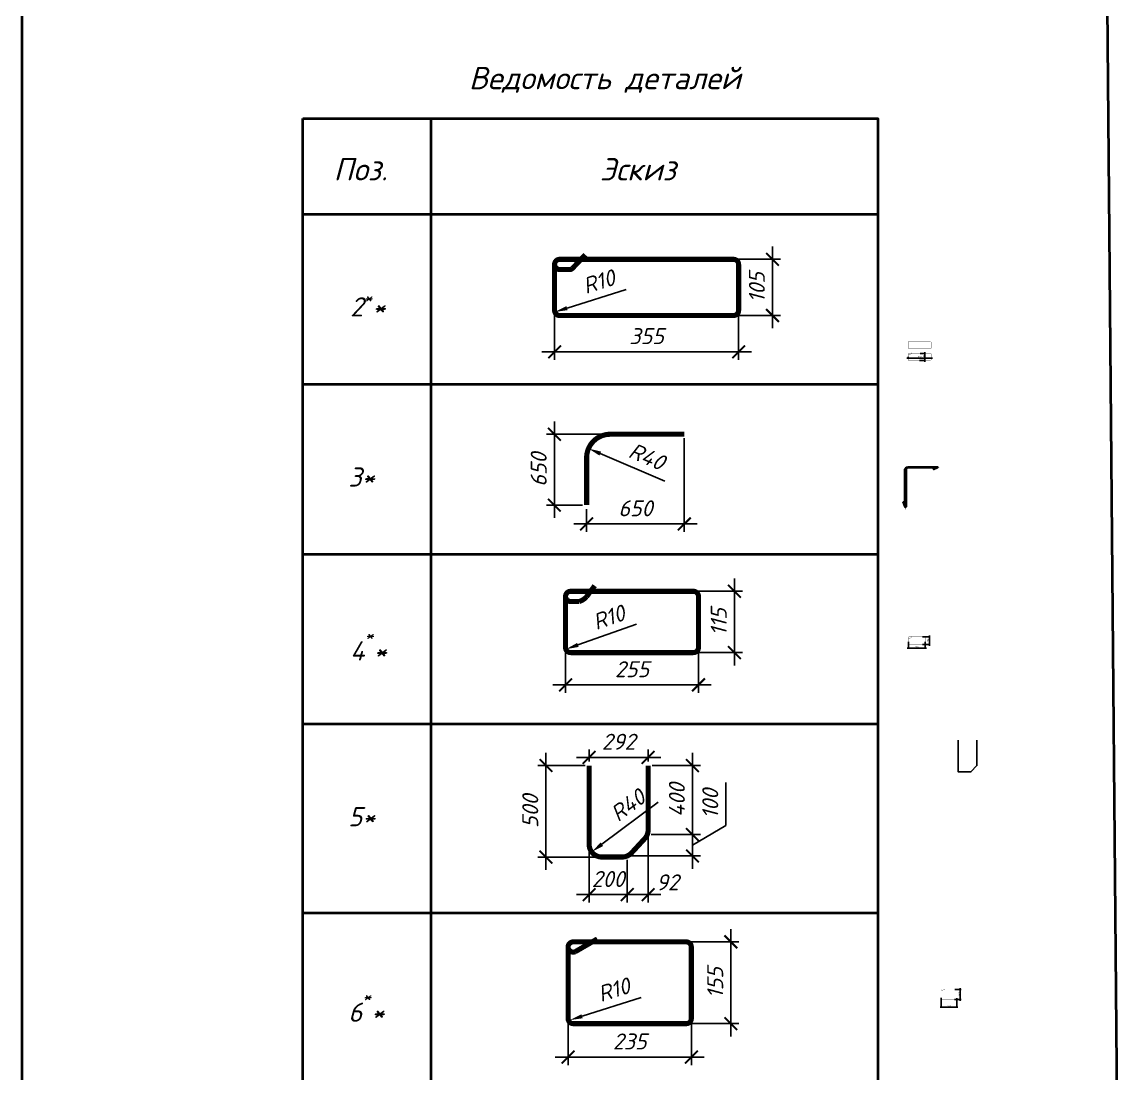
# Model space of a CAD drawing. Header units: millimetres. Extents: x -1807136 to 69844, y 23614 to 410608.
# Drawn here: x -23561 to -6285, y 55118 to 71586 of the extents above; entities that cross this region are included whole.
import ezdxf

# ---------------------------------------------------------------- set-up
doc = ezdxf.new("R2010")
doc.units = ezdxf.units.MM
doc.header["$PDMODE"] = 3
doc.layers.get('0').update_dxf_attribs({"lineweight": 5})
doc.layers.get('Defpoints').update_dxf_attribs({"lineweight": 0})
for name, color, linetype, lineweight in [('#Dimensions', 7, 'Continuous', 9), ('#Арматура', 152, 'Continuous', 30), ('k_ Каркасы', 66, 'Continuous', 0), ('k_ Размеры', 7, 'Continuous', 15), ('k_ Рамка', 252, 'Continuous', 40), ('Штриховка', 7, 'Continuous', 25)]:
    doc.layers.add(name, color=color, linetype=linetype, lineweight=lineweight)
doc.layers.add('#Арматура вид_2', color=7, linetype='Continuous', lineweight=35, true_color=0x616161)
doc.styles.add('STEP PR', font='isocpeui.ttf')
doc.dimstyles.new('SPDS', dxfattribs={"dimscale": 10, "dimtxt": 2.5, "dimasz": 2, "dimexe": 1.25, "dimexo": 0.625, "dimtad": 1, "dimdec": 0, "dimrnd": 0.001, "dimtxsty": 'STEP PR', "dimblk": 'ARCHTICK', "dimcen": 2.5, "dimdle": 2, "dimclrd": 256, "dimclre": 256, "dimclrt": 7, "dimadec": 0, "dimazin": 2, "dimtfac": 0.75, "dimtdec": 0, "dimtmove": 1, "dimatfit": 3, "dimfxl": 1, "dimtolj": 1, "dimarcsym": 1})

# ---------------------------------------------------------------- blocks, each defined once
blk = doc.blocks.new('_ArchTick')
at = {"color": 0, "linetype": 'ByBlock', "const_width": 0.15}
blk.add_lwpolyline([(-0.5, -0.5), (0.5, 0.5)], dxfattribs=at)
blk = doc.blocks.new('*D273')
at = {"layer": '#Dimensions', "lineweight": -2, "transparency": 16777216}
for p, q in [((-13196, 65070), (-13196, 63603)), ((-14725, 63960), (-14725, 63603)), ((-14925, 63728), (-12996, 63728))]:
    blk.add_line(p, q, dxfattribs=at)
at = {"layer": 'Defpoints', "color": 0, "lineweight": 40, "transparency": 16777216}
for p in [(-13196, 65133), (-14725, 64023), (-13196, 63728)]:
    blk.add_point(p, dxfattribs=at)
at = {"layer": '#Dimensions', "lineweight": -2, "transparency": 16777216, "xscale": 200, "yscale": 200, "zscale": 200, "rotation": 180}
blk.add_blockref('_ArchTick', (-14725, 63728), dxfattribs=at)
at = {"layer": '#Dimensions', "lineweight": -2, "transparency": 16777216, "xscale": 200, "yscale": 200, "zscale": 200}
blk.add_blockref('_ArchTick', (-13196, 63728), dxfattribs=at)
at = {"layer": '#Dimensions', "transparency": 16777216, "insert": (-13961, 63973), "char_height": 250, "attachment_point": 5, "style": 'STEP PR'}
blk.add_mtext('\\A1;650', dxfattribs=at)
blk = doc.blocks.new('*D266')
at = {"layer": '#Dimensions', "lineweight": -2, "transparency": 16777216}
for p, q in [((-15230, 65333), (-15230, 63823)), ((-14466, 65133), (-15355, 65133)), ((-14788, 64023), (-15355, 64023))]:
    blk.add_line(p, q, dxfattribs=at)
at = {"layer": 'Defpoints', "color": 0, "lineweight": 40, "transparency": 16777216}
for p in [(-14404, 65133), (-15230, 64023), (-14725, 64023)]:
    blk.add_point(p, dxfattribs=at)
at = {"layer": '#Dimensions', "lineweight": -2, "transparency": 16777216, "xscale": 200, "yscale": 200, "zscale": 200}
for p, rotation in [((-15230, 65133), 90), ((-15230, 64023), 270)]:
    blk.add_blockref('_ArchTick', p, dxfattribs=dict(at, rotation=rotation))
at = {"layer": '#Dimensions', "transparency": 16777216, "insert": (-15475, 64578), "char_height": 250, "attachment_point": 5, "rotation": 90, "style": 'STEP PR'}
blk.add_mtext('\\A1;650', dxfattribs=at)
blk = doc.blocks.new('*D267')
at = {"layer": '#Dimensions', "lineweight": -2, "transparency": 16777216}
blk.add_line((-13500, 64397), (-14512, 64831), dxfattribs=at)
at = {"layer": '#Dimensions', "lineweight": 40, "transparency": 16777216}
blk.add_solid([(-14498, 64861), (-14525, 64800), (-14695, 64909)], dxfattribs=at)
at = {"layer": 'Defpoints', "color": 0, "lineweight": 40, "transparency": 16777216}
for p in [(-14695, 64909), (-14356, 64764)]:
    blk.add_point(p, dxfattribs=at)
at = {"layer": '#Dimensions', "transparency": 16777216, "insert": (-13782, 64785), "char_height": 250, "attachment_point": 5, "rotation": 336.8218, "style": 'STEP PR'}
blk.add_mtext('\\A1;R40', dxfattribs=at)
blk = doc.blocks.new('*D274')
at = {"layer": 'Defpoints', "color": 0, "transparency": 16777216}
for p in [(-9694, 66352), (-9334, 66343), (-9334, 66324)]:
    blk.add_point(p, dxfattribs=at)
at = {"layer": 'k_ Размеры', "lineweight": -2, "transparency": 16777216}
for p, q in [((-9694, 66346), (-9694, 66311)), ((-9714, 66324), (-9314, 66324)), ((-9334, 66337), (-9334, 66311))]:
    blk.add_line(p, q, dxfattribs=at)
at = {"layer": 'k_ Размеры', "lineweight": -2, "transparency": 16777216, "xscale": 20, "yscale": 20, "zscale": 20, "rotation": 180}
blk.add_blockref('_ArchTick', (-9694, 66324), dxfattribs=at)
at = {"layer": 'k_ Размеры', "lineweight": -2, "transparency": 16777216, "xscale": 20, "yscale": 20, "zscale": 20}
blk.add_blockref('_ArchTick', (-9334, 66324), dxfattribs=at)
at = {"layer": 'k_ Размеры', "color": 7, "transparency": 16777216, "insert": (-9514, 66343), "char_height": 25, "attachment_point": 5, "style": 'STEP PR'}
blk.add_mtext('\\A1;360', dxfattribs=at)
blk = doc.blocks.new('*D275')
at = {"layer": 'Defpoints', "color": 0, "transparency": 16777216}
for p in [(-9514, 66398), (-9523, 66288), (-9431, 66288)]:
    blk.add_point(p, dxfattribs=at)
at = {"layer": 'k_ Размеры', "lineweight": -2, "transparency": 16777216}
for p, q in [((-9507, 66398), (-9419, 66398)), ((-9431, 66418), (-9431, 66268)), ((-9517, 66288), (-9419, 66288))]:
    blk.add_line(p, q, dxfattribs=at)
at = {"layer": 'k_ Размеры', "lineweight": -2, "transparency": 16777216, "xscale": 20, "yscale": 20, "zscale": 20}
for p, rotation in [((-9431, 66398), 90), ((-9431, 66288), 270)]:
    blk.add_blockref('_ArchTick', p, dxfattribs=dict(at, rotation=rotation))
at = {"layer": 'k_ Размеры', "color": 7, "transparency": 16777216, "insert": (-9450, 66343), "char_height": 25, "attachment_point": 5, "rotation": 90, "style": 'STEP PR'}
blk.add_mtext('\\A1;110', dxfattribs=at)
blk = doc.blocks.new('*D276')
at = {"layer": '#Dimensions', "lineweight": -2, "transparency": 16777216}
for p, q in [((-11816, 68072), (-11816, 66792)), ((-12489, 67872), (-11691, 67872)), ((-12489, 66992), (-11691, 66992))]:
    blk.add_line(p, q, dxfattribs=at)
at = {"layer": 'Defpoints', "color": 0, "lineweight": 40, "transparency": 16777216}
for p in [(-12551, 67872), (-12551, 66992), (-11816, 66992)]:
    blk.add_point(p, dxfattribs=at)
at = {"layer": '#Dimensions', "lineweight": -2, "transparency": 16777216, "xscale": 200, "yscale": 200, "zscale": 200}
for p, rotation in [((-11816, 67872), 90), ((-11816, 66992), 270)]:
    blk.add_blockref('_ArchTick', p, dxfattribs=dict(at, rotation=rotation))
at = {"layer": '#Dimensions', "transparency": 16777216, "insert": (-12061, 67432), "char_height": 250, "attachment_point": 5, "rotation": 90, "style": 'STEP PR'}
blk.add_mtext('\\A1;105', dxfattribs=at)
blk = doc.blocks.new('*D277')
at = {"layer": '#Dimensions', "lineweight": -2, "transparency": 16777216}
for p, q in [((-15226, 67206), (-15226, 66299)), ((-12346, 67206), (-12346, 66299)), ((-15426, 66424), (-12146, 66424))]:
    blk.add_line(p, q, dxfattribs=at)
at = {"layer": 'Defpoints', "color": 0, "lineweight": 40, "transparency": 16777216}
for p in [(-15226, 67269), (-12346, 67269), (-12346, 66424)]:
    blk.add_point(p, dxfattribs=at)
at = {"layer": '#Dimensions', "lineweight": -2, "transparency": 16777216, "xscale": 200, "yscale": 200, "zscale": 200, "rotation": 180}
blk.add_blockref('_ArchTick', (-15226, 66424), dxfattribs=at)
at = {"layer": '#Dimensions', "lineweight": -2, "transparency": 16777216, "xscale": 200, "yscale": 200, "zscale": 200}
blk.add_blockref('_ArchTick', (-12346, 66424), dxfattribs=at)
at = {"layer": '#Dimensions', "transparency": 16777216, "insert": (-13786, 66669), "char_height": 250, "attachment_point": 5, "style": 'STEP PR'}
blk.add_mtext('\\A1;355', dxfattribs=at)
blk = doc.blocks.new('*D278')
at = {"layer": '#Dimensions', "lineweight": -2, "transparency": 16777216}
for p, q in [((-15362, 60146), (-15362, 58314)), ((-14749, 59946), (-15487, 59946)), ((-14549, 58514), (-15487, 58514))]:
    blk.add_line(p, q, dxfattribs=at)
at = {"layer": 'Defpoints', "color": 0, "lineweight": 40, "transparency": 16777216}
for p in [(-14686, 59946), (-15362, 58514), (-14486, 58514)]:
    blk.add_point(p, dxfattribs=at)
at = {"layer": '#Dimensions', "lineweight": -2, "transparency": 16777216, "xscale": 200, "yscale": 200, "zscale": 200}
for p, rotation in [((-15362, 59946), 90), ((-15362, 58514), 270)]:
    blk.add_blockref('_ArchTick', p, dxfattribs=dict(at, rotation=rotation))
at = {"layer": '#Dimensions', "transparency": 16777216, "insert": (-15607, 59230), "char_height": 250, "attachment_point": 5, "rotation": 90, "style": 'STEP PR'}
blk.add_mtext('\\A1;500', dxfattribs=at)
blk = doc.blocks.new('*D279')
at = {"layer": '#Dimensions', "lineweight": -2, "transparency": 16777216}
for p, q in [((-13068, 60146), (-13068, 58666)), ((-13700, 59946), (-12943, 59946)), ((-13713, 58866), (-12943, 58866))]:
    blk.add_line(p, q, dxfattribs=at)
at = {"layer": 'Defpoints', "color": 0, "lineweight": 40, "transparency": 16777216}
for p in [(-13762, 59946), (-13776, 58866), (-13068, 58866)]:
    blk.add_point(p, dxfattribs=at)
at = {"layer": '#Dimensions', "lineweight": -2, "transparency": 16777216, "xscale": 200, "yscale": 200, "zscale": 200}
for p, rotation in [((-13068, 59946), 90), ((-13068, 58866), 270)]:
    blk.add_blockref('_ArchTick', p, dxfattribs=dict(at, rotation=rotation))
at = {"layer": '#Dimensions', "transparency": 16777216, "insert": (-13313, 59406), "char_height": 250, "attachment_point": 5, "rotation": 90, "style": 'STEP PR'}
blk.add_mtext('\\A1;400', dxfattribs=at)
blk = doc.blocks.new('*D280')
at = {"layer": '#Dimensions', "lineweight": -2, "transparency": 16777216}
for p, q in [((-12545, 59010), (-12545, 59683)), ((-13068, 59066), (-13068, 58331)), ((-13068, 58698), (-12545, 59010)), ((-13713, 58866), (-12943, 58866)), ((-14027, 58531), (-12943, 58531))]:
    blk.add_line(p, q, dxfattribs=at)
at = {"layer": 'Defpoints', "color": 0, "lineweight": 40, "transparency": 16777216}
for p in [(-13776, 58866), (-14089, 58531), (-13068, 58531)]:
    blk.add_point(p, dxfattribs=at)
at = {"layer": '#Dimensions', "lineweight": -2, "transparency": 16777216, "xscale": 200, "yscale": 200, "zscale": 200}
for p, rotation in [((-13068, 58866), 90), ((-13068, 58531), 270)]:
    blk.add_blockref('_ArchTick', p, dxfattribs=dict(at, rotation=rotation))
at = {"layer": '#Dimensions', "transparency": 16777216, "insert": (-12790, 59347), "char_height": 250, "attachment_point": 5, "rotation": 90, "style": 'STEP PR'}
blk.add_mtext('\\A1;100', dxfattribs=at)
blk = doc.blocks.new('*D281')
at = {"layer": '#Dimensions', "lineweight": -2, "transparency": 16777216}
for p, q in [((-14686, 58652), (-14686, 57800)), ((-14089, 58468), (-14089, 57800)), ((-14886, 57925), (-13889, 57925))]:
    blk.add_line(p, q, dxfattribs=at)
at = {"layer": 'Defpoints', "color": 0, "lineweight": 40, "transparency": 16777216}
for p in [(-14686, 58714), (-14089, 58531), (-14089, 57925)]:
    blk.add_point(p, dxfattribs=at)
at = {"layer": '#Dimensions', "lineweight": -2, "transparency": 16777216, "xscale": 200, "yscale": 200, "zscale": 200, "rotation": 180}
blk.add_blockref('_ArchTick', (-14686, 57925), dxfattribs=at)
at = {"layer": '#Dimensions', "lineweight": -2, "transparency": 16777216, "xscale": 200, "yscale": 200, "zscale": 200}
blk.add_blockref('_ArchTick', (-14089, 57925), dxfattribs=at)
at = {"layer": '#Dimensions', "transparency": 16777216, "insert": (-14388, 58170), "char_height": 250, "attachment_point": 5, "style": 'STEP PR'}
blk.add_mtext('\\A1;200', dxfattribs=at)
blk = doc.blocks.new('*D282')
at = {"layer": '#Dimensions', "lineweight": -2, "transparency": 16777216}
for p, q in [((-13762, 58876), (-13762, 57800)), ((-14089, 58468), (-14089, 57800)), ((-14289, 57925), (-13562, 57925))]:
    blk.add_line(p, q, dxfattribs=at)
at = {"layer": 'Defpoints', "color": 0, "lineweight": 40, "transparency": 16777216}
for p in [(-13762, 58938), (-14089, 58531), (-13762, 57925)]:
    blk.add_point(p, dxfattribs=at)
at = {"layer": '#Dimensions', "lineweight": -2, "transparency": 16777216, "xscale": 200, "yscale": 200, "zscale": 200, "rotation": 180}
blk.add_blockref('_ArchTick', (-14089, 57925), dxfattribs=at)
at = {"layer": '#Dimensions', "lineweight": -2, "transparency": 16777216, "xscale": 200, "yscale": 200, "zscale": 200}
blk.add_blockref('_ArchTick', (-13762, 57925), dxfattribs=at)
at = {"layer": '#Dimensions', "transparency": 16777216, "insert": (-13460, 58118), "char_height": 250, "attachment_point": 5, "style": 'STEP PR'}
blk.add_mtext('\\A1;92', dxfattribs=at)
blk = doc.blocks.new('*D283')
at = {"layer": '#Dimensions', "lineweight": -2, "transparency": 16777216}
for p, q in [((-14686, 60008), (-14686, 60199)), ((-13762, 60008), (-13762, 60199)), ((-14886, 60074), (-13562, 60074))]:
    blk.add_line(p, q, dxfattribs=at)
at = {"layer": 'Defpoints', "color": 0, "lineweight": 40, "transparency": 16777216}
for p in [(-13762, 60074), (-14686, 59946), (-13762, 59946)]:
    blk.add_point(p, dxfattribs=at)
at = {"layer": '#Dimensions', "lineweight": -2, "transparency": 16777216, "xscale": 200, "yscale": 200, "zscale": 200, "rotation": 180}
blk.add_blockref('_ArchTick', (-14686, 60074), dxfattribs=at)
at = {"layer": '#Dimensions', "lineweight": -2, "transparency": 16777216, "xscale": 200, "yscale": 200, "zscale": 200}
blk.add_blockref('_ArchTick', (-13762, 60074), dxfattribs=at)
at = {"layer": '#Dimensions', "transparency": 16777216, "insert": (-14224, 60319), "char_height": 250, "attachment_point": 5, "style": 'STEP PR'}
blk.add_mtext('\\A1;292', dxfattribs=at)
blk = doc.blocks.new('*D284')
at = {"layer": '#Dimensions', "lineweight": -2, "transparency": 16777216}
blk.add_line((-13605, 59374), (-14486, 58714), dxfattribs=at)
at = {"layer": '#Dimensions', "lineweight": 40, "transparency": 16777216}
blk.add_solid([(-14506, 58741), (-14466, 58687), (-14646, 58594)], dxfattribs=at)
at = {"layer": 'Defpoints', "color": 0, "lineweight": 40, "transparency": 16777216}
for p in [(-14646, 58594), (-14486, 58714)]:
    blk.add_point(p, dxfattribs=at)
at = {"layer": '#Dimensions', "transparency": 16777216, "insert": (-14081, 59323), "char_height": 250, "attachment_point": 5, "rotation": 36.8255, "style": 'STEP PR'}
blk.add_mtext('\\A1;R40', dxfattribs=at)
blk = doc.blocks.new('*D285')
at = {"layer": '#Dimensions', "lineweight": -2, "transparency": 16777216}
for p, q in [((-15055, 61732), (-15055, 61084)), ((-12975, 61782), (-12975, 61084)), ((-15255, 61209), (-12775, 61209))]:
    blk.add_line(p, q, dxfattribs=at)
at = {"layer": 'Defpoints', "color": 0, "lineweight": 40, "transparency": 16777216}
for p in [(-15055, 61794), (-12975, 61845), (-12975, 61209)]:
    blk.add_point(p, dxfattribs=at)
at = {"layer": '#Dimensions', "lineweight": -2, "transparency": 16777216, "xscale": 200, "yscale": 200, "zscale": 200, "rotation": 180}
blk.add_blockref('_ArchTick', (-15055, 61209), dxfattribs=at)
at = {"layer": '#Dimensions', "lineweight": -2, "transparency": 16777216, "xscale": 200, "yscale": 200, "zscale": 200}
blk.add_blockref('_ArchTick', (-12975, 61209), dxfattribs=at)
at = {"layer": '#Dimensions', "transparency": 16777216, "insert": (-14015, 61454), "char_height": 250, "attachment_point": 5, "style": 'STEP PR'}
blk.add_mtext('\\A1;255', dxfattribs=at)
blk = doc.blocks.new('*D286')
at = {"layer": '#Dimensions', "lineweight": -2, "transparency": 16777216}
for p, q in [((-12412, 62874), (-12412, 61514)), ((-13124, 62674), (-12287, 62674)), ((-13185, 61714), (-12287, 61714))]:
    blk.add_line(p, q, dxfattribs=at)
at = {"layer": 'Defpoints', "color": 0, "lineweight": 40, "transparency": 16777216}
for p in [(-13186, 62674), (-13247, 61714), (-12412, 61714)]:
    blk.add_point(p, dxfattribs=at)
at = {"layer": '#Dimensions', "lineweight": -2, "transparency": 16777216, "xscale": 200, "yscale": 200, "zscale": 200}
for p, rotation in [((-12412, 62674), 90), ((-12412, 61714), 270)]:
    blk.add_blockref('_ArchTick', p, dxfattribs=dict(at, rotation=rotation))
at = {"layer": '#Dimensions', "transparency": 16777216, "insert": (-12657, 62194), "char_height": 250, "attachment_point": 5, "rotation": 90, "style": 'STEP PR'}
blk.add_mtext('\\A1;115', dxfattribs=at)
blk = doc.blocks.new('*D287')
at = {"layer": 'Defpoints', "color": 0, "transparency": 16777216}
for p in [(-9688, 61890), (-9428, 61889), (-9428, 61784)]:
    blk.add_point(p, dxfattribs=at)
at = {"layer": 'k_ Размеры', "lineweight": -2, "transparency": 16777216}
for p, q in [((-9688, 61884), (-9688, 61772)), ((-9428, 61883), (-9428, 61772)), ((-9708, 61784), (-9408, 61784))]:
    blk.add_line(p, q, dxfattribs=at)
at = {"layer": 'k_ Размеры', "lineweight": -2, "transparency": 16777216, "xscale": 20, "yscale": 20, "zscale": 20, "rotation": 180}
blk.add_blockref('_ArchTick', (-9688, 61784), dxfattribs=at)
at = {"layer": 'k_ Размеры', "lineweight": -2, "transparency": 16777216, "xscale": 20, "yscale": 20, "zscale": 20}
blk.add_blockref('_ArchTick', (-9428, 61784), dxfattribs=at)
at = {"layer": 'k_ Размеры', "color": 7, "transparency": 16777216, "insert": (-9558, 61803), "char_height": 25, "attachment_point": 5, "style": 'STEP PR'}
blk.add_mtext('\\A1;260', dxfattribs=at)
blk = doc.blocks.new('*D288')
at = {"layer": 'Defpoints', "color": 0, "transparency": 16777216}
for p in [(-9472, 61961), (-9472, 61841), (-9361, 61841)]:
    blk.add_point(p, dxfattribs=at)
at = {"layer": 'k_ Размеры', "lineweight": -2, "transparency": 16777216}
for p, q in [((-9466, 61961), (-9349, 61961)), ((-9361, 61981), (-9361, 61821)), ((-9466, 61841), (-9349, 61841))]:
    blk.add_line(p, q, dxfattribs=at)
at = {"layer": 'k_ Размеры', "lineweight": -2, "transparency": 16777216, "xscale": 20, "yscale": 20, "zscale": 20}
for p, rotation in [((-9361, 61961), 90), ((-9361, 61841), 270)]:
    blk.add_blockref('_ArchTick', p, dxfattribs=dict(at, rotation=rotation))
at = {"layer": 'k_ Размеры', "color": 7, "transparency": 16777216, "insert": (-9380, 61901), "char_height": 25, "attachment_point": 5, "rotation": 90, "style": 'STEP PR'}
blk.add_mtext('\\A1;120', dxfattribs=at)
blk = doc.blocks.new('*D289')
at = {"layer": '#Dimensions', "lineweight": -2, "transparency": 16777216}
blk.add_line((-14106, 67400), (-15032, 67108), dxfattribs=at)
at = {"layer": '#Dimensions', "lineweight": 40, "transparency": 16777216}
blk.add_solid([(-15042, 67139), (-15022, 67076), (-15223, 67047)], dxfattribs=at)
at = {"layer": 'Defpoints', "color": 0, "lineweight": 40, "transparency": 16777216}
for p in [(-15223, 67047), (-15146, 67072)]:
    blk.add_point(p, dxfattribs=at)
at = {"layer": '#Dimensions', "transparency": 16777216, "insert": (-14535, 67521), "char_height": 250, "attachment_point": 5, "rotation": 17.5041, "style": 'STEP PR'}
blk.add_mtext('\\A1;R10', dxfattribs=at)
blk = doc.blocks.new('*D290')
at = {"layer": '#Dimensions', "lineweight": -2, "transparency": 16777216}
blk.add_line((-13946, 62158), (-14862, 61834), dxfattribs=at)
at = {"layer": '#Dimensions', "lineweight": 40, "transparency": 16777216}
blk.add_solid([(-14873, 61866), (-14851, 61803), (-15050, 61768)], dxfattribs=at)
at = {"layer": 'Defpoints', "color": 0, "lineweight": 40, "transparency": 16777216}
for p in [(-15050, 61768), (-14975, 61794)]:
    blk.add_point(p, dxfattribs=at)
at = {"layer": '#Dimensions', "transparency": 16777216, "insert": (-14379, 62265), "char_height": 250, "attachment_point": 5, "rotation": 19.4607, "style": 'STEP PR'}
blk.add_mtext('\\A1;R10', dxfattribs=at)
blk = doc.blocks.new('*D291')
at = {"layer": '#Dimensions', "lineweight": -2, "transparency": 16777216}
for p, q in [((-15015, 56082), (-15015, 55257)), ((-13086, 56082), (-13086, 55257)), ((-15215, 55382), (-12886, 55382))]:
    blk.add_line(p, q, dxfattribs=at)
at = {"layer": 'Defpoints', "color": 0, "lineweight": 40, "transparency": 16777216}
for p in [(-15015, 56145), (-13086, 56145), (-13086, 55382)]:
    blk.add_point(p, dxfattribs=at)
at = {"layer": '#Dimensions', "lineweight": -2, "transparency": 16777216, "xscale": 200, "yscale": 200, "zscale": 200, "rotation": 180}
blk.add_blockref('_ArchTick', (-15015, 55382), dxfattribs=at)
at = {"layer": '#Dimensions', "lineweight": -2, "transparency": 16777216, "xscale": 200, "yscale": 200, "zscale": 200}
blk.add_blockref('_ArchTick', (-13086, 55382), dxfattribs=at)
at = {"layer": '#Dimensions', "transparency": 16777216, "insert": (-14050, 55627), "char_height": 250, "attachment_point": 5, "style": 'STEP PR'}
blk.add_mtext('\\A1;235', dxfattribs=at)
blk = doc.blocks.new('*D292')
at = {"layer": '#Dimensions', "lineweight": -2, "transparency": 16777216}
for p, q in [((-12468, 57386), (-12468, 55706)), ((-13327, 57186), (-12343, 57186)), ((-13327, 55906), (-12343, 55906))]:
    blk.add_line(p, q, dxfattribs=at)
at = {"layer": 'Defpoints', "color": 0, "lineweight": 40, "transparency": 16777216}
for p in [(-13389, 57186), (-13389, 55906), (-12468, 55906)]:
    blk.add_point(p, dxfattribs=at)
at = {"layer": '#Dimensions', "lineweight": -2, "transparency": 16777216, "xscale": 200, "yscale": 200, "zscale": 200}
for p, rotation in [((-12468, 57186), 90), ((-12468, 55906), 270)]:
    blk.add_blockref('_ArchTick', p, dxfattribs=dict(at, rotation=rotation))
at = {"layer": '#Dimensions', "transparency": 16777216, "insert": (-12713, 56546), "char_height": 250, "attachment_point": 5, "rotation": 90, "style": 'STEP PR'}
blk.add_mtext('\\A1;155\\P', dxfattribs=at)
blk = doc.blocks.new('*D293')
at = {"layer": 'Defpoints', "color": 0, "transparency": 16777216}
for p in [(-8969, 56442), (-8975, 56282), (-8877, 56282)]:
    blk.add_point(p, dxfattribs=at)
at = {"layer": 'k_ Размеры', "lineweight": -2, "transparency": 16777216}
for p, q in [((-8963, 56442), (-8864, 56442)), ((-8877, 56462), (-8877, 56262)), ((-8969, 56282), (-8864, 56282))]:
    blk.add_line(p, q, dxfattribs=at)
at = {"layer": 'k_ Размеры', "lineweight": -2, "transparency": 16777216, "xscale": 20, "yscale": 20, "zscale": 20}
for p, rotation in [((-8877, 56442), 90), ((-8877, 56282), 270)]:
    blk.add_blockref('_ArchTick', p, dxfattribs=dict(at, rotation=rotation))
at = {"layer": 'k_ Размеры', "color": 7, "transparency": 16777216, "insert": (-8896, 56362), "char_height": 25, "attachment_point": 5, "rotation": 90, "style": 'STEP PR'}
blk.add_mtext('\\A1;160', dxfattribs=at)
blk = doc.blocks.new('*D294')
at = {"layer": 'Defpoints', "color": 0, "transparency": 16777216}
for p in [(-9174, 56315), (-8933, 56309), (-8933, 56164)]:
    blk.add_point(p, dxfattribs=at)
at = {"layer": 'k_ Размеры', "lineweight": -2, "transparency": 16777216}
for p, q in [((-9194, 56164), (-8913, 56164)), ((-9174, 56309), (-9174, 56151)), ((-8933, 56303), (-8933, 56151))]:
    blk.add_line(p, q, dxfattribs=at)
at = {"layer": 'k_ Размеры', "lineweight": -2, "transparency": 16777216, "xscale": 20, "yscale": 20, "zscale": 20, "rotation": 180}
blk.add_blockref('_ArchTick', (-9174, 56164), dxfattribs=at)
at = {"layer": 'k_ Размеры', "lineweight": -2, "transparency": 16777216, "xscale": 20, "yscale": 20, "zscale": 20}
blk.add_blockref('_ArchTick', (-8933, 56164), dxfattribs=at)
at = {"layer": 'k_ Размеры', "color": 7, "transparency": 16777216, "insert": (-9053, 56182), "char_height": 25, "attachment_point": 5, "style": 'STEP PR'}
blk.add_mtext('\\A1;241', dxfattribs=at)
blk = doc.blocks.new('*D268')
at = {"layer": '#Dimensions', "lineweight": -2, "transparency": 16777216}
blk.add_line((-13871, 56314), (-14797, 56022), dxfattribs=at)
at = {"layer": '#Dimensions', "lineweight": 40, "transparency": 16777216}
blk.add_solid([(-14807, 56053), (-14787, 55990), (-14987, 55961)], dxfattribs=at)
at = {"layer": 'Defpoints', "color": 0, "lineweight": 40, "transparency": 16777216}
for p in [(-14911, 55986), (-14987, 55961)]:
    blk.add_point(p, dxfattribs=at)
at = {"layer": '#Dimensions', "transparency": 16777216, "insert": (-14300, 56435), "char_height": 250, "attachment_point": 5, "rotation": 17.5041, "style": 'STEP PR'}
blk.add_mtext('\\A1;R10', dxfattribs=at)

msp = doc.modelspace()

# ---------------------------------------------------------------- linework, layer by layer
at = {"layer": '#Арматура', "const_width": 80}
for points in [[(-15226.3, 67791.5), (-15226.3, 67071.5, 0.4142136), (-15146.3, 66991.5), (-12426.3, 66991.5, 0.4142136), (-12346.3, 67071.5), (-12346.3, 67791.5, 0.4142136), (-12426.3, 67871.5), (-15146.3, 67871.5, 0.4142136), (-15226.3, 67791.5, 0.4142136), (-15146.3, 67711.5), (-14987.3, 67710.5, 0.183017), (-14944.7, 67732.4), (-14745.2, 67943.4)], [(-13196.5, 65132.9), (-14356.5, 65132.9, 0.4142136), (-14725.2, 64764.2), (-14725.2, 64022.8)], [(-15054.8, 62594.3), (-15054.8, 61794.3, 0.4142136), (-14974.8, 61714.3), (-13054.8, 61714.3, 0.4142136), (-12974.8, 61794.3), (-12974.8, 62594.3, 0.4142136), (-13054.8, 62674.3), (-14974.8, 62674.3, 0.4142136), (-15054.8, 62594.3, 0.4142136), (-14974.8, 62514.3, 0.0188096), (-14839.7, 62515.3, 0.1305177), (-14725.7, 62588.7), (-14599.2, 62761.7)], [(-14686.2, 59945.6), (-14686.2, 58714.1, 0.4142136), (-14486.2, 58514.1), (-14169.3, 58514.1, 0.2093235), (-14022.4, 58578.4), (-13815.3, 58802.7, 0.1885425), (-13762.2, 58938.4), (-13762.2, 59945.6)], [(-15014.6, 57105.5), (-15014.6, 55985.5, 0.4142136), (-14934.6, 55905.5), (-13166.4, 55905.5, 0.4142136), (-13086.4, 55985.5), (-13086.4, 57105.5, 0.4142136), (-13166.4, 57185.5), (-14934.6, 57185.5, 0.4142136), (-15014.6, 57105.5, 0.4142136), (-14934.6, 57025.5, 0.0984914), (-14904, 57031.6), (-14557.6, 57231.6)]]:
    msp.add_lwpolyline(points, format="xyb", dxfattribs=at)
at = {"layer": '#Арматура'}
msp.add_lwpolyline([(-9769.3, 64073.4), (-9754.2, 64078.5), (-9742.3, 64043.2), (-9742.3, 64574.3, -0.4142136), (-9694.3, 64622.3), (-9234.2, 64622.3), (-9231.1, 64606.9), (-9293, 64579.9), (-9299.4, 64594.5), (-9272.6, 64606.3), (-9694.3, 64606.3, 0.4142136), (-9726.3, 64574.3), (-9726.3, 63994.1), (-9741.9, 63991.7)], format="xyb", close=True, dxfattribs=at)
at = {"layer": '#Арматура вид_2', "const_width": 16}
msp.add_lwpolyline([(-9296.2, 64587.2), (-9234.3, 64614.3), (-9694.3, 64614.3, 0.4142136), (-9734.3, 64574.3), (-9734.3, 63994.3), (-9761.8, 64076)], format="xyb", dxfattribs=at)
at = {"color": 3, "lineweight": 40}
msp.add_lwpolyline([(-23560.9, 73626.2), (-6596, 73626.2), (-6284.5, 38629.6), (-23560.9, 38629.6)], close=True, dxfattribs=at)
at = {"layer": 'k_ Каркасы'}
msp.add_lwpolyline([(-9693.7, 66574.3, 4, 4, 0), (-9693.7, 66484.3, 4, 4, 0.4142136), (-9683.7, 66474.3, 4, 4, 0), (-9343.7, 66474.3, 4, 4, 0.4142136), (-9333.7, 66484.3, 4, 4, 0), (-9333.7, 66574.3, 4, 4, 0.4142136), (-9343.7, 66584.3, 4, 4, 0), (-9683.7, 66584.3, 4, 4, 0.4142136), (-9693.7, 66574.3, 4, 4, 0)], format="xyseb", close=True, dxfattribs=at)
msp.add_lwpolyline([(-9693.7, 66388.1, 4, 4, 0), (-9693.7, 66298.1, 4, 4, 0.4142136), (-9683.7, 66288.1, 4, 4, 0), (-9343.7, 66288.1, 4, 4, 0.4142136), (-9333.7, 66298.1, 4, 4, 0), (-9333.7, 66388.1, 4, 4, 0.4142136), (-9343.7, 66398.1, 4, 4, 0), (-9683.7, 66398.1, 4, 4, 0.4142136), (-9693.7, 66388.1, 4, 4, 0.4142136), (-9683.7, 66378.1, 4, 4, 0), (-9663.8, 66377.9, 4, 4, 0.183017), (-9658.5, 66380.7, 4, 4, 0), (-9633.5, 66407.1, 0, 0, 0)], format="xyseb", dxfattribs=at)
at = {"layer": 'k_ Каркасы', "const_width": 4}
for points in [[(-9687.9, 61950.7), (-9687.9, 61850.7, 0.4142136), (-9677.9, 61840.7), (-9437.9, 61840.7, 0.4142136), (-9427.9, 61850.7), (-9427.9, 61950.7, 0.4142136), (-9437.9, 61960.7), (-9677.9, 61960.7, 0.4142136), (-9687.9, 61950.7, 0.4142136), (-9677.9, 61940.7, 0.0188096), (-9661, 61940.8, 0.1305177), (-9646.8, 61950), (-9631, 61971.6)], [(-9174, 56432.5), (-9174, 56292.5, 0.4142136), (-9164, 56282.5), (-8943, 56282.5, 0.4142136), (-8933, 56292.5), (-8933, 56432.5, 0.4142136), (-8943, 56442.5), (-9164, 56442.5, 0.4142136), (-9174, 56432.5, 0.4142136), (-9164, 56422.5, 0.0984914), (-9160.2, 56423.2), (-9116.9, 56448.2)]]:
    msp.add_lwpolyline(points, format="xyb", dxfattribs=at)
at = {"layer": 'k_ Рамка'}
msp.add_lwpolyline([(-19166, 70077.6), (-10166, 70077.6), (-10166, 42631.7), (-19166, 42631.7)], close=True, dxfattribs=at)
for points in [[(-17166, 70077.6), (-17166, 44343.9)], [(-19166, 68577.6), (-10166, 68577.6)], [(-19166, 65916.2), (-10166, 65916.2)], [(-19166, 65916.2), (-10166, 65916.2)], [(-19166, 63257.1), (-10166, 63257.1)], [(-19166, 63257.1), (-10166, 63257.1)], [(-19166, 60598.1), (-10166, 60598.1)], [(-19166, 57639.1), (-10166, 57639.1)]]:
    msp.add_lwpolyline(points, dxfattribs=at)
at = {"layer": 'Штриховка'}
msp.add_lwpolyline([(-8909.7, 60345.7), (-8909.7, 59845.7), (-8709.7, 59845.7), (-8617.7, 59945.7), (-8617.7, 60345.7)], dxfattribs=at)

# ---------------------------------------------------------------- texts
at = {"layer": 'k_ Рамка', "style": 'STEP PR'}
for s, p in [('Поз.', (-18686.2, 69106.4)), ('Эскиз', (-14518, 69106.4))]:
    msp.add_text(s, height=350, dxfattribs=at).set_placement(p)
at = {"layer": 'k_ Рамка', "insert": (-17458.3, 70884.2), "char_height": 350, "width": 8861.364, "attachment_point": 1, "style": 'STEP PR'}
msp.add_mtext('    Ведомость деталей', dxfattribs=at)
at = {"layer": 'k_ Рамка', "color": 3, "char_height": 300, "width": 807.27, "attachment_point": 4, "line_spacing_factor": 1.2, "style": 'STEP PR'}
for s, insert in [('\\A1;2{\\H0.7x;\\S*^ ;}*', (-18425.9, 67178.1)), ('3*', (-18456.1, 64463.5)), ('4{\\A1;\\H0.7x;\\S*^ ;}*', (-18425.9, 61843.1)), ('5*', (-18456.1, 59145.5)), ('6{\\A1;\\H0.7x;\\S*^ ;}*', (-18456.1, 56186.4))]:
    msp.add_mtext(s, dxfattribs=dict(at, insert=insert))

# ---------------------------------------------------------------- dimensions: what is measured, and where the dimension line sits
at = {"layer": '#Dimensions'}
for base, p1, p2, text, picture, middle in [((-11816.5, 66991.5), (-12551.2, 67871.5), (-12551.2, 66991.5), '105', '*D276', (-12061.5, 67431.5)), ((-15230, 64022.8), (-14403.9, 65132.9), (-14725.2, 64022.8), '650', '*D266', (-15475, 64577.9)), ((-12412, 61714.3), (-13186.3, 62674.3), (-13247.2, 61714.3), '115', '*D286', (-12657, 62194.3)), ((-15362.3, 58514.1), (-14686.2, 59945.6), (-14486.2, 58514.1), '500', '*D278', (-15607.3, 59229.9)), ((-13067.7, 58865.6), (-13762.2, 59945.6), (-13776, 58865.6), '400', '*D279', (-13312.7, 59405.6)), ((-12467.7, 55905.5), (-13389.2, 57185.5), (-13389.2, 55905.5), '155\\P', '*D292', (-12712.7, 56545.5))]:
    dim = msp.add_linear_dim(base=base, p1=p1, p2=p2, angle=90, text=text, dimstyle='SPDS', override={"dimscale": 100, "dimgap": 1.2, "dimrnd": 5, "dimblk1": 'ArchTick', "dimblk2": 'ArchTick', "dimsah": 1, "dimclrt": 256}, dxfattribs=at)
    dim.commit()
    dim.dimension.update_dxf_attribs({"geometry": picture, "text_midpoint": middle})
for center, mpoint, text, override, picture, middle in [((-15146.3, 67071.5), (-15222.6, 67047.5), 'R10', {"dimscale": 100, "dimgap": 1.2, "dimrnd": 5, "dimblk1": 'ArchTick', "dimsah": 1, "dimclrt": 256}, '*D289', (-14461.1, 67287.6)), ((-14356.5, 64764.2), (-14695.4, 64909.3), 'R40', {"dimscale": 100, "dimgap": 1.2, "dimrnd": 5, "dimtxsty": 'STEP PR', "dimblk1": 'ArchTick', "dimsah": 1, "dimclrt": 256}, '*D267', (-13878.1, 64559.4)), ((-14974.8, 61794.3), (-15050.2, 61767.7), 'R10', {"dimscale": 100, "dimgap": 1.2, "dimrnd": 5, "dimblk1": 'ArchTick', "dimsah": 1, "dimclrt": 256}, '*D290', (-14297.4, 62033.7)), ((-14486.2, 58714.1), (-14646.3, 58594.2), 'R40', {"dimscale": 100, "dimgap": 1.2, "dimrnd": 5, "dimblk1": 'ArchTick', "dimsah": 1, "dimclrt": 256}, '*D284', (-13934.6, 59127.1)), ((-14911.2, 55985.5), (-14987.5, 55961.4), 'R10', {"dimscale": 100, "dimgap": 1.2, "dimrnd": 5, "dimblk1": 'ArchTick', "dimsah": 1, "dimclrt": 256}, '*D268', (-14225.9, 56201.6))]:
    dim = msp.add_radius_dim(center=center, mpoint=mpoint, text=text, dimstyle='SPDS', override=override, dxfattribs=at)
    dim.commit()
    dim.dimension.update_dxf_attribs({"geometry": picture, "text_midpoint": middle, "dimtype": 164})
for base, p1, p2, text, override, picture, middle in [((-12346.3, 66424.3), (-15226.3, 67269), (-12346.3, 67269), '355', {"dimscale": 100, "dimgap": 1.2, "dimrnd": 5, "dimblk1": 'ArchTick', "dimblk2": 'ArchTick', "dimsah": 1, "dimclrt": 256}, '*D277', (-13786.3, 66669.3)), ((-13196.5, 63728.2), (-14725.2, 64022.8), (-13196.5, 65132.9), '650', {"dimscale": 100, "dimgap": 1.2, "dimrnd": 5, "dimtxsty": 'STEP PR', "dimblk1": 'ArchTick', "dimblk2": 'ArchTick', "dimsah": 1, "dimclrt": 256}, '*D273', (-13960.8, 63973.2)), ((-12974.8, 61208.9), (-15054.8, 61794.3), (-12974.8, 61844.9), '255', {"dimscale": 100, "dimgap": 1.2, "dimrnd": 5, "dimblk1": 'ArchTick', "dimblk2": 'ArchTick', "dimsah": 1, "dimclrt": 256}, '*D285', (-14014.8, 61453.9)), ((-13762.2, 60073.6), (-14686.2, 59945.6), (-13762.2, 59945.6), '292', {"dimscale": 100, "dimgap": 1.2, "dimrnd": 5, "dimblk1": 'ArchTick', "dimblk2": 'ArchTick', "dimsah": 1, "dimclrt": 256}, '*D283', (-14224.2, 60318.6)), ((-13086.4, 55381.6), (-15014.6, 56145), (-13086.4, 56145), '235', {"dimscale": 100, "dimgap": 1.2, "dimrnd": 5, "dimblk1": 'ArchTick', "dimblk2": 'ArchTick', "dimsah": 1, "dimclrt": 256}, '*D291', (-14050.5, 55626.6))]:
    dim = msp.add_linear_dim(base=base, p1=p1, p2=p2, text=text, dimstyle='SPDS', override=override, dxfattribs=at)
    dim.commit()
    dim.dimension.update_dxf_attribs({"geometry": picture, "text_midpoint": middle})
dim = msp.add_linear_dim(base=(-13067.7, 58530.8), p1=(-13776, 58865.6), p2=(-14089.1, 58530.8), angle=90, text='100', dimstyle='SPDS', override={"dimscale": 100, "dimgap": 1.2, "dimrnd": 5, "dimblk1": 'ArchTick', "dimblk2": 'ArchTick', "dimsah": 1, "dimclrt": 256}, dxfattribs=at)
dim.commit()
dim.dimension.update_dxf_attribs({"geometry": '*D280', "text_midpoint": (-12545.2, 59130), "dimtype": 160})
for base, p1, p2, text, picture, middle in [((-13762.2, 57924.7), (-14089.1, 58530.8), (-13762.2, 58938.4), '92', '*D282', (-13460.5, 57873.1)), ((-14089.1, 57924.7), (-14686.2, 58714.1), (-14089.1, 58530.8), '200', '*D281', (-14387.7, 57924.7))]:
    dim = msp.add_linear_dim(base=base, p1=p1, p2=p2, text=text, dimstyle='SPDS', override={"dimscale": 100, "dimgap": 1.2, "dimrnd": 5, "dimblk1": 'ArchTick', "dimblk2": 'ArchTick', "dimsah": 1, "dimclrt": 256}, dxfattribs=at)
    dim.commit()
    dim.dimension.update_dxf_attribs({"geometry": picture, "text_midpoint": middle, "dimtype": 160})
at = {"layer": 'k_ Размеры'}
for base, p1, p2, picture, middle in [((-9333.7, 66323.8), (-9693.7, 66352.1), (-9333.7, 66343.1), '*D274', (-9513.7, 66342.5)), ((-9427.9, 61784.3), (-9687.9, 61889.9), (-9427.9, 61889.1), '*D287', (-9557.9, 61803.1)), ((-8933, 56163.6), (-9174, 56315.3), (-8933, 56309.5), '*D294', (-9053.5, 56182.4))]:
    dim = msp.add_linear_dim(base=base, p1=p1, p2=p2, dimstyle='SPDS', dxfattribs=at)
    dim.commit()
    dim.dimension.update_dxf_attribs({"geometry": picture, "text_midpoint": middle})
for base, p1, p2, picture, middle in [((-9431.5, 66288.1), (-9513.7, 66398.1), (-9522.9, 66288.1), '*D275', (-9450.2, 66343.1)), ((-9361, 61840.7), (-9472.4, 61960.7), (-9472.4, 61840.7), '*D288', (-9379.8, 61900.7)), ((-8876.9, 56282.5), (-8968.8, 56442.5), (-8975, 56282.5), '*D293', (-8895.6, 56362.5))]:
    dim = msp.add_linear_dim(base=base, p1=p1, p2=p2, angle=90, dimstyle='SPDS', dxfattribs=at)
    dim.commit()
    dim.dimension.update_dxf_attribs({"geometry": picture, "text_midpoint": middle})

doc.saveas('drawing.dxf')
